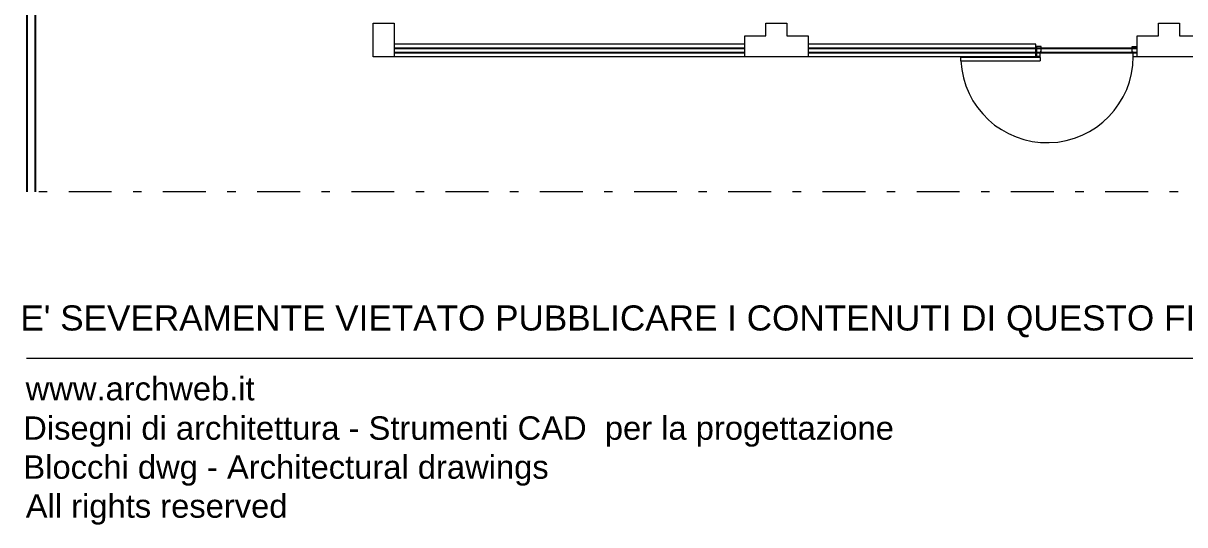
# Model space of a CAD drawing. Header units: millimetres. Extents: x 315.3 to 348.3, y 162.6 to 179.8.
# Drawn here: x 315.34 to 329.1, y 162.63 to 168.57 of the extents above; entities that cross this region are included whole.
import ezdxf

# ---------------------------------------------------------------- set-up
doc = ezdxf.new("R2010")
doc.units = ezdxf.units.MM
doc.linetypes.add('DASHED2', pattern=[9.525, 6.35, -3.175])
doc.linetypes.add('TRATTOPUNTOX2', pattern=[50.8, 25.4, -12.7, 0, -12.7])
for name, color, linetype, lineweight in [('PORTE - doors', 2, 'Continuous', 5), ('PROIEZIONI - projections', 145, 'Continuous', 13), ('PROIEZIONI finissime - fine lines', 251, 'Continuous', 9), ('STRUTTURA - structure', 7, 'Continuous', 20), ('www.archweb.it - All rights reserved', 2, 'Continuous', 5)]:
    doc.layers.add(name, color=color, linetype=linetype, lineweight=lineweight)
doc.layers.add('VETRATE sezioni - windows sections', color=171, linetype='Continuous', true_color=0x4d79ff)
doc.styles.get("Standard").update_dxf_attribs({"font": 'arial.ttf'})

msp = doc.modelspace()

# ---------------------------------------------------------------- linework, layer by layer
at = {"layer": 'PORTE - doors'}
for p, q in [((327.398, 168.298), (327.345, 168.298)), ((327.345, 168.298), (327.345, 168.179)), ((327.398, 168.233), (327.398, 168.298)), ((328.477, 168.298), (328.531, 168.298)), ((328.477, 168.233), (328.477, 168.298)), ((328.531, 168.298), (328.531, 168.179)), ((328.531, 168.298), (328.531, 168.179)), ((327.387, 168.167), (326.446, 168.167)), ((326.446, 168.126), (326.446, 168.167)), ((326.446, 168.126), (327.387, 168.126)), ((327.387, 168.179), (327.345, 168.179)), ((327.398, 168.233), (327.387, 168.233)), ((327.387, 168.179), (327.387, 168.233)), ((327.387, 168.167), (327.387, 168.179)), ((327.387, 168.167), (327.387, 168.126)), ((328.477, 168.233), (328.489, 168.233)), ((328.489, 168.179), (328.489, 168.233)), ((328.489, 168.179), (328.531, 168.179))]:
    msp.add_line(p, q, dxfattribs=at)
at = {"layer": 'PROIEZIONI - projections', "linetype": 'TRATTOPUNTOX2', "ltscale": 0.02}
msp.add_line((347.638, 166.573), (315.388, 166.573), dxfattribs=at)
at = {"layer": 'PROIEZIONI finissime - fine lines'}
for p, q in [((323.888, 168.323), (319.738, 168.323)), ((327.338, 168.323), (324.638, 168.323)), ((323.888, 168.173), (319.738, 168.173)), ((327.338, 168.173), (324.638, 168.173))]:
    msp.add_line(p, q, dxfattribs=at)
msp.add_lwpolyline([(327.338, 168.173), (327.338, 168.323)], dxfattribs=at)
msp.add_arc((327.468, 168.179), 1.022, 182.9993, 0, dxfattribs=at)
at = {"layer": 'STRUTTURA - structure'}
for points in [[(319.738, 168.573), (319.738, 168.173), (319.488, 168.173), (319.488, 168.573)], [(324.388, 168.423), (324.638, 168.423), (324.638, 168.173), (323.888, 168.173), (323.888, 168.423), (324.138, 168.423), (324.138, 168.573), (324.388, 168.573)], [(329.038, 168.423), (329.288, 168.423), (329.288, 168.173), (328.538, 168.173), (328.538, 168.423), (328.788, 168.423), (328.788, 168.573), (329.038, 168.573)]]:
    msp.add_lwpolyline(points, close=True, dxfattribs=at)
at = {"layer": 'VETRATE sezioni - windows sections'}
for p, q in [((315.388, 166.573), (315.388, 170.923)), ((315.488, 166.573), (315.488, 170.673)), ((323.888, 168.273), (319.738, 168.273)), ((327.338, 168.273), (324.638, 168.273)), ((323.888, 168.223), (319.738, 168.223)), ((327.338, 168.223), (324.638, 168.223))]:
    msp.add_line(p, q, dxfattribs=at)
at = {"layer": 'VETRATE sezioni - windows sections', "linetype": 'DASHED2', "ltscale": 0.2}
for p, q in [((328.538, 168.273), (327.338, 168.273)), ((328.538, 168.223), (327.338, 168.223))]:
    msp.add_line(p, q, dxfattribs=at)
at = {"layer": 'www.archweb.it - All rights reserved', "color": 253}
msp.add_line((315.38, 164.603), (348.271, 164.603), dxfattribs=at)

# ---------------------------------------------------------------- texts
at = {"layer": 'www.archweb.it - All rights reserved', "color": 7}
msp.add_text("E' SEVERAMENTE VIETATO PUBBLICARE I CONTENUTI DI QUESTO FILE SU ALTRI SITI WEB", height=0.29759, dxfattribs=at).set_placement((315.309, 164.931))
at = {"layer": 'www.archweb.it - All rights reserved', "color": 251}
for s, p in [('www.archweb.it', (315.372, 164.103)), ('Disegni di architettura - Strumenti CAD  per la progettazione', (315.343, 163.636)), ('Blocchi dwg - Architectural drawings', (315.345, 163.174)), ('All rights reserved', (315.373, 162.712))]:
    msp.add_text(s, height=0.2773, dxfattribs=at).set_placement(p)

doc.saveas('drawing.dxf')
